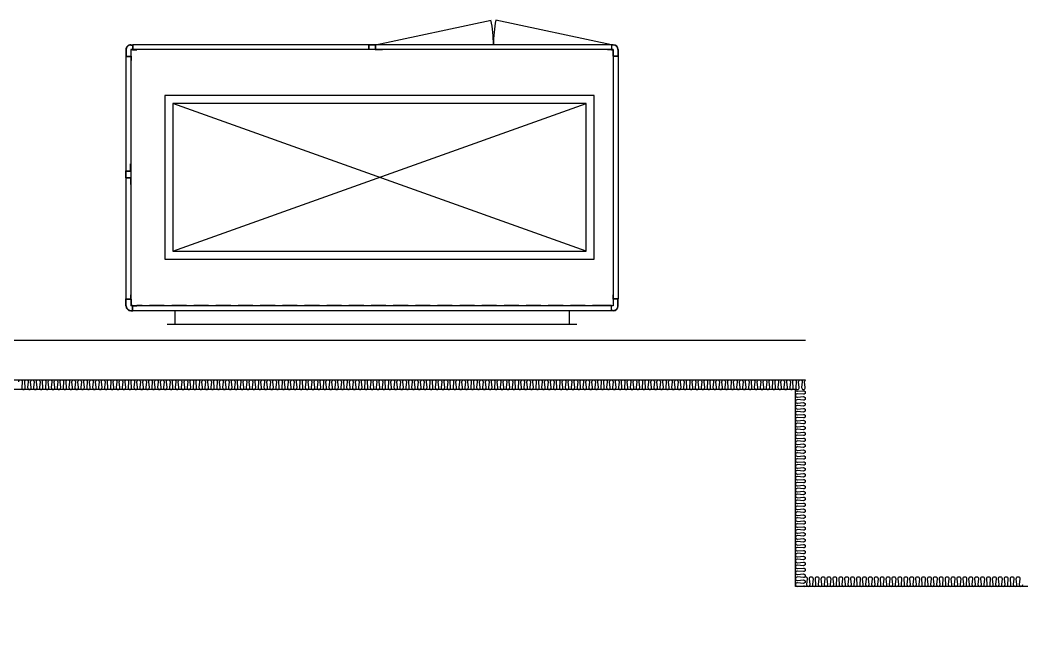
# Model space of a CAD drawing. Header units: millimetres. Extents: x -95754 to 177808, y 34455 to 150605.
# Drawn here: x 119366 to 124454, y 143240 to 146330 of the extents above; entities that cross this region are included whole.
import ezdxf

# ---------------------------------------------------------------- set-up
doc = ezdxf.new("R2010")
doc.units = ezdxf.units.MM
doc.header["$LTSCALE"] = 300
doc.linetypes.add('HIDDEN', pattern=[0.375, 0.25, -0.125])
for name, color, linetype in [('A-ETC-기계', 253, 'Continuous'), ('A-WALL-D', 7, 'Continuous'), ('ISL', 251, 'Continuous')]:
    doc.layers.add(name, color=color, linetype=linetype)

# ---------------------------------------------------------------- blocks, each defined once
blk = doc.blocks.new('A$C7EEB4B3A')
at = {"color": 0, "linetype": 'HIDDEN'}
for p, q in [((36.2, 25), (0, 25)), ((0, 25), (0, 23.8)), ((36.2, 1.2), (36.2, 25)), ((36.2, 1.2), (68.8, 1.2)), ((68.8, 1.2), (68.8, 25)), ((68.8, 25), (105, 25)), ((105, 25), (105, 23.8))]:
    blk.add_line(p, q, dxfattribs=at)
at = {"color": 0}
for p, q in [((35, 23.8), (0, 23.8)), ((35, 0), (35, 23.8)), ((35, 0), (70, 0)), ((70, 0), (70, 23.8)), ((70, 23.8), (105, 23.8))]:
    blk.add_line(p, q, dxfattribs=at)
blk = doc.blocks.new('G$C2C1B598D')
at = {"color": 0}
for p, q in [((-1040, 70), (1040, 70)), ((-1000, 0), (-1000, 70)), ((1000, 70), (1000, 0)), ((-1225, 0), (-1215, 0)), ((-1215, 0), (-1215, -25)), ((-1215, 0), (1215, 0)), ((-1040, 0), (1040, 0)), ((1225, 0), (1215, 0)), ((1215, 0), (1215, -25)), ((-1250, -25), (-1250, -60)), ((-1215, -25), (-1195, -25)), ((1215, -25), (1195, -25)), ((1250, -25), (1250, -60)), ((-1250, -60), (-1225, -60)), ((-1250, -1290.1), (-1250, -60)), ((-1225, -60), (-1225, -80)), ((1250, -60), (1225, -60)), ((1225, -60), (1225, -80)), ((1250, -1290.1), (1250, -60)), ((-1127.5, -262.1), (-1127.5, -1092.1)), ((1052.5, -262.1), (-1127.5, -262.1)), ((-1087.5, -302.1), (-1087.5, -1052.1)), ((-1087.5, -302.1), (1012.5, -1052.1)), ((1012.5, -302.1), (-1087.5, -1052.1)), ((1012.5, -302.1), (-1087.5, -302.1)), ((1012.5, -1052.1), (1012.5, -302.1)), ((1052.5, -1092.1), (1052.5, -262.1)), ((-1087.5, -1052.1), (1012.5, -1052.1)), ((-1127.5, -1092.1), (1052.5, -1092.1)), ((-1225, -1290.1), (-1225, -1270.1)), ((1225, -1290.1), (1225, -1270.1)), ((-1250, -1325.1), (-1250, -1290.1)), ((-1250, -1290.1), (-1225, -1290.1)), ((1250, -1290.1), (1225, -1290.1)), ((1250, -1325.1), (1250, -1290.1)), ((-1225, -1350.1), (-1215, -1350.1)), ((-1215, -1350.1), (-1215, -1325.1)), ((-1215, -1325.1), (-1195, -1325.1)), ((-1215, -1350.1), (1215, -1350.1)), ((1215, -1325.1), (1195, -1325.1)), ((1215, -1350.1), (1215, -1325.1)), ((1225, -1350.1), (1215, -1350.1))]:
    blk.add_line(p, q, dxfattribs=at)
at = {"color": 0, "linetype": 'HIDDEN'}
for p, q in [((-1248.4, -25), (-1248.4, -58.4)), ((-1225, -1.6), (-1216.6, -1.6)), ((-1216.6, -1.6), (-1216.6, -26.6)), ((-1216.6, -26.6), (-1195, -26.6)), ((-1195, -26.6), (-1195, -25)), ((-1195, -26.6), (1195, -26.6)), ((1195, -26.6), (1195, -25)), ((1216.6, -26.6), (1195, -26.6)), ((1225, -1.6), (1216.6, -1.6)), ((1216.6, -1.6), (1216.6, -26.6)), ((1248.4, -25), (1248.4, -58.4)), ((-1248.4, -58.4), (-1223.4, -58.4)), ((-1223.4, -80), (-1225, -80)), ((-1223.4, -58.4), (-1223.4, -80)), ((1248.4, -58.4), (1223.4, -58.4)), ((1223.4, -58.4), (1223.4, -80)), ((1223.4, -80), (1225, -80)), ((-1223.4, -1270.1), (-1225, -1270.1)), ((-1223.4, -1291.7), (-1223.4, -1270.1)), ((1223.4, -1291.7), (1223.4, -1270.1)), ((1223.4, -1270.1), (1225, -1270.1)), ((-1248.4, -1325.1), (-1248.4, -1291.7)), ((-1248.4, -1291.7), (-1223.4, -1291.7)), ((1248.4, -1291.7), (1223.4, -1291.7)), ((1248.4, -1325.1), (1248.4, -1291.7)), ((-1225, -1348.5), (-1216.6, -1348.5)), ((-1216.6, -1348.5), (-1216.6, -1323.5)), ((-1216.6, -1323.5), (-1195, -1323.5)), ((-1195, -1323.5), (-1195, -1325.1)), ((1216.6, -1323.5), (1195, -1323.5)), ((1195, -1323.5), (1195, -1325.1)), ((1216.6, -1348.5), (1216.6, -1323.5)), ((1225, -1348.5), (1216.6, -1348.5))]:
    blk.add_line(p, q, dxfattribs=at)
at = {"color": 0, "linetype": 'Continuous'}
for p, q in [((-1225, -1325.1), (-1225, -25)), ((-1225, -25), (1225, -25)), ((1225, -1325.1), (1225, -25)), ((-1225, -1325.1), (1225, -1325.1)), ((-1215, -1350.1), (-628.6, -1475.3)), ((-17.5, -1350), (-603.9, -1475.2))]:
    blk.add_line(p, q, dxfattribs=at)
at = {"color": 0, "linetype": 'ByBlock'}
for p, q in [((-1223.4, -58.4), (-1223.4, -26.6)), ((-1216.6, -26.6), (-1223.4, -26.6)), ((1216.6, -26.6), (1223.4, -26.6)), ((1223.4, -58.4), (1223.4, -26.6)), ((-1223.4, -1291.7), (-1223.4, -1323.5)), ((1223.4, -1291.7), (1223.4, -1323.5)), ((-1216.6, -1323.5), (-1223.4, -1323.5)), ((1216.6, -1323.5), (1223.4, -1323.5))]:
    blk.add_line(p, q, dxfattribs=at)
at = {"color": 0}
for centre, start, end in [((-1225, -25), 90, 180), ((1225, -25), 0, 90), ((-1225, -1325.1), 180, 270), ((1225, -1325.1), 270, 0)]:
    blk.add_arc(centre, 25, start, end, dxfattribs=at)
at = {"color": 0, "linetype": 'HIDDEN'}
for centre, start, end in [((-1225, -25), 90, 180.0029), ((1225, -25), 359.9971, 90), ((-1225, -1325.1), 179.9971, 270), ((1225, -1325.1), 270, 0.0029)]:
    blk.add_arc(centre, 23.4, start, end, dxfattribs=at)
at = {"color": 0, "linetype": 'Continuous'}
for centre, start, end in [((-1258.2, -1350.1), 348.7527, 0.0046), ((25.7, -1350), 179.9954, 191.2473)]:
    blk.add_arc(centre, 641.9, start, end, dxfattribs=at)
at = {"color": 0, "xscale": -1, "rotation": 89.99999999999997}
blk.add_blockref('A$C7EEB4B3A', (1250, -639.9), dxfattribs=at)
at = {"color": 0, "xscale": -1}
blk.add_blockref('A$C7EEB4B3A', (52.5, -1350.1), dxfattribs=at)
blk = doc.blocks.new('4F_기계장비')
at = {"layer": 'A-ETC-기계', "rotation": 180}
blk.add_blockref('G$C2C1B598D', (28600, -3750), dxfattribs=at)

msp = doc.modelspace()

# ---------------------------------------------------------------- linework, layer by layer
at = {"layer": 'A-WALL-D'}
for p, q in [((113753.6, 144705), (123353.6, 144705)), ((113753.6, 144505), (123353.6, 144505))]:
    msp.add_line(p, q, dxfattribs=at)
at = {"layer": 'ISL'}
for points in [[(119359.6, 144495, -1.108889), (119377.6, 144495), (119374.6, 144465, 0.44469), (119383.6, 144455, 0.44469), (119392.6, 144465), (119389.6, 144495, -1.108889), (119407.6, 144495), (119404.6, 144465, 0.44469), (119413.6, 144455, 0.44469), (119422.6, 144465), (119419.6, 144495, -1.108889), (119437.6, 144495), (119434.6, 144465, 0.44469), (119443.6, 144455, 0.44469), (119452.6, 144465), (119449.6, 144495, -1.108889), (119467.6, 144495), (119464.6, 144465, 0.44469), (119473.6, 144455, 0.44469), (119482.6, 144465), (119479.6, 144495, -1.108889), (119497.6, 144495), (119494.6, 144465, 0.44469), (119503.6, 144455, 0.44469), (119512.6, 144465), (119509.6, 144495, -1.108889), (119527.6, 144495), (119524.6, 144465, 0.44469), (119533.6, 144455, 0.44469), (119542.6, 144465), (119539.6, 144495, -1.108889), (119557.6, 144495), (119554.6, 144465, 0.44469), (119563.6, 144455, 0.44469), (119572.6, 144465), (119569.6, 144495, -1.108889), (119587.6, 144495), (119584.6, 144465, 0.44469), (119593.6, 144455, 0.44469), (119602.6, 144465), (119599.6, 144495, -1.108889), (119617.6, 144495), (119614.6, 144465, 0.44469), (119623.6, 144455, 0.44469), (119632.6, 144465), (119629.6, 144495, -1.108889), (119647.6, 144495), (119644.6, 144465, 0.44469), (119653.6, 144455, 0.44469), (119662.6, 144465), (119659.6, 144495, -1.108889), (119677.6, 144495), (119674.6, 144465, 0.44469), (119683.6, 144455, 0.44469), (119692.6, 144465), (119689.6, 144495, -1.108889), (119707.6, 144495), (119704.6, 144465, 0.44469), (119713.6, 144455, 0.44469), (119722.6, 144465), (119719.6, 144495, -1.108889), (119737.6, 144495), (119734.6, 144465, 0.44469), (119743.6, 144455, 0.44469), (119752.6, 144465), (119749.6, 144495, -1.108889), (119767.6, 144495), (119764.6, 144465, 0.44469), (119773.6, 144455, 0.44469), (119782.6, 144465), (119779.6, 144495, -1.108889), (119797.6, 144495), (119794.6, 144465, 0.44469), (119803.6, 144455, 0.44469), (119812.6, 144465), (119809.6, 144495, -1.108889), (119827.6, 144495), (119824.6, 144465, 0.44469), (119833.6, 144455, 0.44469), (119842.6, 144465), (119839.6, 144495, -1.108889), (119857.6, 144495), (119854.6, 144465, 0.44469), (119863.6, 144455, 0.44469), (119872.6, 144465), (119869.6, 144495, -1.108889), (119887.6, 144495), (119884.6, 144465, 0.44469), (119893.6, 144455, 0.44469), (119902.6, 144465), (119899.6, 144495, -1.108889), (119917.6, 144495), (119914.6, 144465, 0.44469), (119923.6, 144455, 0.44469), (119932.6, 144465), (119929.6, 144495, -1.108889), (119947.6, 144495), (119944.6, 144465, 0.44469), (119953.6, 144455, 0.44469), (119962.6, 144465), (119959.6, 144495, -1.108889), (119977.6, 144495), (119974.6, 144465, 0.44469), (119983.6, 144455, 0.44469), (119992.6, 144465), (119989.6, 144495, -1.108889), (120007.6, 144495), (120004.6, 144465, 0.44469), (120013.6, 144455, 0.44469), (120022.6, 144465), (120019.6, 144495, -1.108889), (120037.6, 144495), (120034.6, 144465, 0.44469), (120043.6, 144455, 0.44469), (120052.6, 144465), (120049.6, 144495, -1.108889), (120067.6, 144495), (120064.6, 144465, 0.44469), (120073.6, 144455, 0.44469), (120082.6, 144465), (120079.6, 144495, -1.108889), (120097.6, 144495), (120094.6, 144465, 0.44469), (120103.6, 144455, 0.44469), (120112.6, 144465), (120109.6, 144495, -1.108889), (120127.6, 144495), (120124.6, 144465, 0.44469), (120133.6, 144455, 0.44469), (120142.6, 144465), (120139.6, 144495, -1.108889), (120157.6, 144495), (120154.6, 144465, 0.44469), (120163.6, 144455, 0.44469), (120172.6, 144465), (120169.6, 144495, -1.108889), (120187.6, 144495), (120184.6, 144465, 0.44469), (120193.6, 144455, 0.44469), (120202.6, 144465), (120199.6, 144495, -1.108889), (120217.6, 144495), (120214.6, 144465, 0.44469), (120223.6, 144455, 0.44469), (120232.6, 144465), (120229.6, 144495, -1.108889), (120247.6, 144495), (120244.6, 144465, 0.44469), (120253.6, 144455, 0.44469), (120262.6, 144465), (120259.6, 144495, -1.108889), (120277.6, 144495), (120274.6, 144465, 0.44469), (120283.6, 144455, 0.44469), (120292.6, 144465), (120289.6, 144495, -1.108889), (120307.6, 144495), (120304.6, 144465, 0.44469), (120313.6, 144455, 0.44469), (120322.6, 144465), (120319.6, 144495, -1.108889), (120337.6, 144495), (120334.6, 144465, 0.44469), (120343.6, 144455, 0.44469), (120352.6, 144465), (120349.6, 144495, -1.108889), (120367.6, 144495), (120364.6, 144465, 0.44469), (120373.6, 144455, 0.44469), (120382.6, 144465), (120379.6, 144495, -1.108889), (120397.6, 144495), (120394.6, 144465, 0.44469), (120403.6, 144455, 0.44469), (120412.6, 144465), (120409.6, 144495, -1.108889), (120427.6, 144495), (120424.6, 144465, 0.44469), (120433.6, 144455, 0.44469), (120442.6, 144465), (120439.6, 144495, -1.108889), (120457.6, 144495), (120454.6, 144465, 0.44469), (120463.6, 144455, 0.44469), (120472.6, 144465), (120469.6, 144495, -1.108889), (120487.6, 144495), (120484.6, 144465, 0.44469), (120493.6, 144455, 0.44469), (120502.6, 144465), (120499.6, 144495, -1.108889), (120517.6, 144495), (120514.6, 144465, 0.44469), (120523.6, 144455, 0.44469), (120532.6, 144465), (120529.6, 144495, -1.108889), (120547.6, 144495), (120544.6, 144465, 0.44469), (120553.6, 144455, 0.44469), (120562.6, 144465), (120559.6, 144495, -1.108889), (120577.6, 144495), (120574.6, 144465, 0.44469), (120583.6, 144455, 0.44469), (120592.6, 144465), (120589.6, 144495, -1.108889), (120607.6, 144495), (120604.6, 144465, 0.44469), (120613.6, 144455, 0.44469), (120622.6, 144465), (120619.6, 144495, -1.108889), (120637.6, 144495), (120634.6, 144465, 0.44469), (120643.6, 144455, 0.44469), (120652.6, 144465), (120649.6, 144495, -1.108889), (120667.6, 144495), (120664.6, 144465, 0.44469), (120673.6, 144455, 0.44469), (120682.6, 144465), (120679.6, 144495, -1.108889), (120697.6, 144495), (120694.6, 144465, 0.44469), (120703.6, 144455, 0.44469), (120712.6, 144465), (120709.6, 144495, -1.108889), (120727.6, 144495), (120724.6, 144465, 0.44469), (120733.6, 144455, 0.44469), (120742.6, 144465), (120739.6, 144495, -1.108889), (120757.6, 144495), (120754.6, 144465, 0.44469), (120763.6, 144455, 0.44469), (120772.6, 144465), (120769.6, 144495, -1.108889), (120787.6, 144495), (120784.6, 144465, 0.44469), (120793.6, 144455, 0.44469), (120802.6, 144465), (120799.6, 144495, -1.108889), (120817.6, 144495), (120814.6, 144465, 0.44469), (120823.6, 144455, 0.44469), (120832.6, 144465), (120829.6, 144495, -1.108889), (120847.6, 144495), (120844.6, 144465, 0.44469), (120853.6, 144455, 0.44469), (120862.6, 144465), (120859.6, 144495, -1.108889), (120877.6, 144495), (120874.6, 144465, 0.44469), (120883.6, 144455, 0.44469), (120892.6, 144465), (120889.6, 144495, -1.108889), (120907.6, 144495), (120904.6, 144465, 0.44469), (120913.6, 144455, 0.44469), (120922.6, 144465), (120919.6, 144495, -1.108889), (120937.6, 144495), (120934.6, 144465, 0.44469), (120943.6, 144455, 0.44469), (120952.6, 144465), (120949.6, 144495, -1.108889), (120967.6, 144495), (120964.6, 144465, 0.44469), (120973.6, 144455, 0.44469), (120982.6, 144465), (120979.6, 144495, -1.108889), (120997.6, 144495), (120994.6, 144465, 0.44469), (121003.6, 144455, 0.44469), (121012.6, 144465), (121009.6, 144495, -1.108889), (121027.6, 144495), (121024.6, 144465, 0.44469), (121033.6, 144455, 0.44469), (121042.6, 144465), (121039.6, 144495, -1.108889), (121057.6, 144495), (121054.6, 144465, 0.44469), (121063.6, 144455, 0.44469), (121072.6, 144465), (121069.6, 144495, -1.108889), (121087.6, 144495), (121084.6, 144465, 0.44469), (121093.6, 144455, 0.44469), (121102.6, 144465), (121099.6, 144495, -1.108889), (121117.6, 144495), (121114.6, 144465, 0.44469), (121123.6, 144455, 0.44469), (121132.6, 144465), (121129.6, 144495, -1.108889), (121147.6, 144495), (121144.6, 144465, 0.44469), (121153.6, 144455, 0.44469), (121162.6, 144465), (121159.6, 144495, -1.108889), (121177.6, 144495), (121174.6, 144465, 0.44469), (121183.6, 144455, 0.44469), (121192.6, 144465), (121189.6, 144495, -1.108889), (121207.6, 144495), (121204.6, 144465, 0.44469), (121213.6, 144455, 0.44469), (121222.6, 144465), (121219.6, 144495, -1.108889), (121237.6, 144495), (121234.6, 144465, 0.44469), (121243.6, 144455, 0.44469), (121252.6, 144465), (121249.6, 144495, -1.108889), (121267.6, 144495), (121264.6, 144465, 0.44469), (121273.6, 144455, 0.44469), (121282.6, 144465), (121279.6, 144495, -1.108889), (121297.6, 144495), (121294.6, 144465, 0.44469), (121303.6, 144455, 0.44469), (121312.6, 144465), (121309.6, 144495, -1.108889), (121327.6, 144495), (121324.6, 144465, 0.44469), (121333.6, 144455, 0.44469), (121342.6, 144465), (121339.6, 144495, -1.108889), (121357.6, 144495), (121354.6, 144465, 0.44469), (121363.6, 144455, 0.44469), (121372.6, 144465), (121369.6, 144495, -1.108889), (121387.6, 144495), (121384.6, 144465, 0.44469), (121393.6, 144455, 0.44469), (121402.6, 144465), (121399.6, 144495, -1.108889), (121417.6, 144495), (121414.6, 144465, 0.44469), (121423.6, 144455, 0.44469), (121432.6, 144465), (121429.6, 144495, -1.108889), (121447.6, 144495), (121444.6, 144465, 0.44469), (121453.6, 144455, 0.44469), (121462.6, 144465), (121459.6, 144495, -1.108889), (121477.6, 144495), (121474.6, 144465, 0.44469), (121483.6, 144455, 0.44469), (121492.6, 144465), (121489.6, 144495, -1.108889), (121507.6, 144495), (121504.6, 144465, 0.44469), (121513.6, 144455, 0.44469), (121522.6, 144465), (121519.6, 144495, -1.108889), (121537.6, 144495), (121534.6, 144465, 0.44469), (121543.6, 144455, 0.44469), (121552.6, 144465), (121549.6, 144495, -1.108889), (121567.6, 144495), (121564.6, 144465, 0.44469), (121573.6, 144455, 0.44469), (121582.6, 144465), (121579.6, 144495, -1.108889), (121597.6, 144495), (121594.6, 144465, 0.44469), (121603.6, 144455, 0.44469), (121612.6, 144465), (121609.6, 144495, -1.108889), (121627.6, 144495), (121624.6, 144465, 0.44469), (121633.6, 144455, 0.44469), (121642.6, 144465), (121639.6, 144495, -1.108889), (121657.6, 144495), (121654.6, 144465, 0.44469), (121663.6, 144455, 0.44469), (121672.6, 144465), (121669.6, 144495, -1.108889), (121687.6, 144495), (121684.6, 144465, 0.44469), (121693.6, 144455, 0.44469), (121702.6, 144465), (121699.6, 144495, -1.108889), (121717.6, 144495), (121714.6, 144465, 0.44469), (121723.6, 144455, 0.44469), (121732.6, 144465), (121729.6, 144495, -1.108889), (121747.6, 144495), (121744.6, 144465, 0.44469), (121753.6, 144455, 0.44469), (121762.6, 144465), (121759.6, 144495, -1.108889), (121777.6, 144495), (121774.6, 144465, 0.44469), (121783.6, 144455, 0.44469), (121792.6, 144465), (121789.6, 144495, -1.108889), (121807.6, 144495), (121804.6, 144465, 0.44469), (121813.6, 144455, 0.44469), (121822.6, 144465), (121819.6, 144495, -1.108889), (121837.6, 144495), (121834.6, 144465, 0.44469), (121843.6, 144455, 0.44469), (121852.6, 144465), (121849.6, 144495, -1.108889), (121867.6, 144495), (121864.6, 144465, 0.44469), (121873.6, 144455, 0.44469), (121882.6, 144465), (121879.6, 144495, -1.108889), (121897.6, 144495), (121894.6, 144465, 0.44469), (121903.6, 144455, 0.44469), (121912.6, 144465), (121909.6, 144495, -1.108889), (121927.6, 144495), (121924.6, 144465, 0.44469), (121933.6, 144455, 0.44469), (121942.6, 144465), (121939.6, 144495, -1.108889), (121957.6, 144495), (121954.6, 144465, 0.44469), (121963.6, 144455, 0.44469), (121972.6, 144465), (121969.6, 144495, -1.108889), (121987.6, 144495), (121984.6, 144465, 0.44469), (121993.6, 144455, 0.44469), (122002.6, 144465), (121999.6, 144495, -1.108889), (122017.6, 144495), (122014.6, 144465, 0.44469), (122023.6, 144455, 0.44469), (122032.6, 144465), (122029.6, 144495, -1.108889), (122047.6, 144495), (122044.6, 144465, 0.44469), (122053.6, 144455, 0.44469), (122062.6, 144465), (122059.6, 144495, -1.108889), (122077.6, 144495), (122074.6, 144465, 0.44469), (122083.6, 144455, 0.44469), (122092.6, 144465), (122089.6, 144495, -1.108889), (122107.6, 144495), (122104.6, 144465, 0.44469), (122113.6, 144455, 0.44469), (122122.6, 144465), (122119.6, 144495, -1.108889), (122137.6, 144495), (122134.6, 144465, 0.44469), (122143.6, 144455, 0.44469), (122152.6, 144465), (122149.6, 144495, -1.108889), (122167.6, 144495), (122164.6, 144465, 0.44469), (122173.6, 144455, 0.44469), (122182.6, 144465), (122179.6, 144495, -1.108889), (122197.6, 144495), (122194.6, 144465, 0.44469), (122203.6, 144455, 0.44469), (122212.6, 144465), (122209.6, 144495, -1.108889), (122227.6, 144495), (122224.6, 144465, 0.44469), (122233.6, 144455, 0.44469), (122242.6, 144465), (122239.6, 144495, -1.108889), (122257.6, 144495), (122254.6, 144465, 0.44469), (122263.6, 144455, 0.44469), (122272.6, 144465), (122269.6, 144495, -1.108889), (122287.6, 144495), (122284.6, 144465, 0.44469), (122293.6, 144455, 0.44469), (122302.6, 144465), (122299.6, 144495, -1.108889), (122317.6, 144495), (122314.6, 144465, 0.44469), (122323.6, 144455, 0.44469), (122332.6, 144465), (122329.6, 144495, -1.108889), (122347.6, 144495), (122344.6, 144465, 0.44469), (122353.6, 144455, 0.44469), (122362.6, 144465), (122359.6, 144495, -1.108889), (122377.6, 144495), (122374.6, 144465, 0.44469), (122383.6, 144455, 0.44469), (122392.6, 144465), (122389.6, 144495, -1.108889), (122407.6, 144495), (122404.6, 144465, 0.44469), (122413.6, 144455, 0.44469), (122422.6, 144465), (122419.6, 144495, -1.108889), (122437.6, 144495), (122434.6, 144465, 0.44469), (122443.6, 144455, 0.44469), (122452.6, 144465), (122449.6, 144495, -1.108889), (122467.6, 144495), (122464.6, 144465, 0.44469), (122473.6, 144455, 0.44469), (122482.6, 144465), (122479.6, 144495, -1.108889), (122497.6, 144495), (122494.6, 144465, 0.44469), (122503.6, 144455, 0.44469), (122512.6, 144465), (122509.6, 144495, -1.108889), (122527.6, 144495), (122524.6, 144465, 0.44469), (122533.6, 144455, 0.44469), (122542.6, 144465), (122539.6, 144495, -1.108889), (122557.6, 144495), (122554.6, 144465, 0.44469), (122563.6, 144455, 0.44469), (122572.6, 144465), (122569.6, 144495, -1.108889), (122587.6, 144495), (122584.6, 144465, 0.44469), (122593.6, 144455, 0.44469), (122602.6, 144465), (122599.6, 144495, -1.108889), (122617.6, 144495), (122614.6, 144465, 0.44469), (122623.6, 144455, 0.44469), (122632.6, 144465), (122629.6, 144495, -1.108889), (122647.6, 144495), (122644.6, 144465, 0.44469), (122653.6, 144455, 0.44469), (122662.6, 144465), (122659.6, 144495, -1.108889), (122677.6, 144495), (122674.6, 144465, 0.44469), (122683.6, 144455, 0.44469), (122692.6, 144465), (122689.6, 144495, -1.108889), (122707.6, 144495), (122704.6, 144465, 0.44469), (122713.6, 144455, 0.44469), (122722.6, 144465), (122719.6, 144495, -1.108889), (122737.6, 144495), (122734.6, 144465, 0.44469), (122743.6, 144455, 0.44469), (122752.6, 144465), (122749.6, 144495, -1.108889), (122767.6, 144495), (122764.6, 144465, 0.44469), (122773.6, 144455, 0.44469), (122782.6, 144465), (122779.6, 144495, -1.108889), (122797.6, 144495), (122794.6, 144465, 0.44469), (122803.6, 144455, 0.44469), (122812.6, 144465), (122809.6, 144495, -1.108889), (122827.6, 144495), (122824.6, 144465, 0.44469), (122833.6, 144455, 0.44469), (122842.6, 144465), (122839.6, 144495, -1.108889), (122857.6, 144495), (122854.6, 144465, 0.44469), (122863.6, 144455, 0.44469), (122872.6, 144465), (122869.6, 144495, -1.108889), (122887.6, 144495), (122884.6, 144465, 0.44469), (122893.6, 144455, 0.44469), (122902.6, 144465), (122899.6, 144495, -1.108889), (122917.6, 144495), (122914.6, 144465, 0.44469), (122923.6, 144455, 0.44469), (122932.6, 144465), (122929.6, 144495, -1.108889), (122947.6, 144495), (122944.6, 144465, 0.44469), (122953.6, 144455, 0.44469), (122962.6, 144465), (122959.6, 144495, -1.108889), (122977.6, 144495), (122974.6, 144465, 0.44469), (122983.6, 144455, 0.44469), (122992.6, 144465), (122989.6, 144495, -1.108889), (123007.6, 144495), (123004.6, 144465, 0.44469), (123013.6, 144455, 0.44469), (123022.6, 144465), (123019.6, 144495, -1.108889), (123037.6, 144495), (123034.6, 144465, 0.44469), (123043.6, 144455, 0.44469), (123052.6, 144465), (123049.6, 144495, -1.108889), (123067.6, 144495), (123064.6, 144465, 0.44469), (123073.6, 144455, 0.44469), (123082.6, 144465), (123079.6, 144495, -1.108889), (123097.6, 144495), (123094.6, 144465, 0.44469), (123103.6, 144455, 0.44469), (123112.6, 144465), (123109.6, 144495, -1.108889), (123127.6, 144495), (123124.6, 144465, 0.44469), (123133.6, 144455, 0.44469), (123142.6, 144465), (123139.6, 144495, -1.108889), (123157.6, 144495), (123154.6, 144465, 0.44469), (123163.6, 144455, 0.44469), (123172.6, 144465), (123169.6, 144495, -1.108889), (123187.6, 144495), (123184.6, 144465, 0.44469), (123193.6, 144455, 0.44469), (123202.6, 144465), (123199.6, 144495, -1.108889), (123217.6, 144495), (123214.6, 144465, 0.44469), (123223.6, 144455, 0.44469), (123232.6, 144465), (123229.6, 144495, -1.108889), (123247.6, 144495), (123244.6, 144465, 0.44469), (123253.6, 144455, 0.44469), (123262.6, 144465), (123259.6, 144495, -1.108889), (123277.6, 144495), (123274.6, 144465, 0.44469), (123283.6, 144455, 0.44469), (123292.6, 144465), (123289.6, 144495, -1.108889), (123307.6, 144495), (123304.6, 144465, 0.44469), (123313.6, 144455, 0.44469), (123322.6, 144465), (123319.6, 144495, -1.108889), (123337.6, 144495), (123334.6, 144465, 0.44469), (123343.6, 144455, 0.44469), (123352.6, 144465), (123349.6, 144495, -0.278714), (123353.6, 144503.5, -0.278714)], [(123303.6, 144455, 0.44469), (123313.6, 144446), (123343.6, 144449, -1.108889), (123343.6, 144431), (123313.6, 144434, 0.44469), (123303.6, 144425, 0.44469), (123313.6, 144416), (123343.6, 144419, -1.108889), (123343.6, 144401), (123313.6, 144404, 0.44469), (123303.6, 144395, 0.44469), (123313.6, 144386), (123343.6, 144389, -1.108889), (123343.6, 144371), (123313.6, 144374, 0.44469), (123303.6, 144365, 0.44469), (123313.6, 144356), (123343.6, 144359, -1.108889), (123343.6, 144341), (123313.6, 144344, 0.44469), (123303.6, 144335, 0.44469), (123313.6, 144326), (123343.6, 144329, -1.108889), (123343.6, 144311), (123313.6, 144314, 0.44469), (123303.6, 144305, 0.44469), (123313.6, 144296), (123343.6, 144299, -1.108889), (123343.6, 144281), (123313.6, 144284, 0.44469), (123303.6, 144275, 0.44469), (123313.6, 144266), (123343.6, 144269, -1.108889), (123343.6, 144251), (123313.6, 144254, 0.44469), (123303.6, 144245, 0.44469), (123313.6, 144236), (123343.6, 144239, -1.108889), (123343.6, 144221), (123313.6, 144224, 0.44469), (123303.6, 144215, 0.44469), (123313.6, 144206), (123343.6, 144209, -1.108889), (123343.6, 144191), (123313.6, 144194, 0.44469), (123303.6, 144185, 0.44469), (123313.6, 144176), (123343.6, 144179, -1.108889), (123343.6, 144161), (123313.6, 144164, 0.44469), (123303.6, 144155, 0.44469), (123313.6, 144146), (123343.6, 144149, -1.108889), (123343.6, 144131), (123313.6, 144134, 0.44469), (123303.6, 144125, 0.44469), (123313.6, 144116), (123343.6, 144119, -1.108889), (123343.6, 144101), (123313.6, 144104, 0.44469), (123303.6, 144095, 0.44469), (123313.6, 144086), (123343.6, 144089, -1.108889), (123343.6, 144071), (123313.6, 144074, 0.44469), (123303.6, 144065, 0.44469), (123313.6, 144056), (123343.6, 144059, -1.108889), (123343.6, 144041), (123313.6, 144044, 0.44469), (123303.6, 144035, 0.44469), (123313.6, 144026), (123343.6, 144029, -1.108889), (123343.6, 144011), (123313.6, 144014, 0.44469), (123303.6, 144005, 0.44469), (123313.6, 143996), (123343.6, 143999, -1.108889), (123343.6, 143981), (123313.6, 143984, 0.44469), (123303.6, 143975, 0.44469), (123313.6, 143966), (123343.6, 143969, -1.108889), (123343.6, 143951), (123313.6, 143954, 0.44469), (123303.6, 143945, 0.44469), (123313.6, 143936), (123343.6, 143939, -1.108889), (123343.6, 143921), (123313.6, 143924, 0.44469), (123303.6, 143915, 0.44469), (123313.6, 143906), (123343.6, 143909, -1.108889), (123343.6, 143891), (123313.6, 143894, 0.44469), (123303.6, 143885, 0.44469), (123313.6, 143876), (123343.6, 143879, -1.108889), (123343.6, 143861), (123313.6, 143864, 0.44469), (123303.6, 143855, 0.44469), (123313.6, 143846), (123343.6, 143849, -1.108889), (123343.6, 143831), (123313.6, 143834, 0.44469), (123303.6, 143825, 0.44469), (123313.6, 143816), (123343.6, 143819, -1.108889), (123343.6, 143801), (123313.6, 143804, 0.44469), (123303.6, 143795, 0.44469), (123313.6, 143786), (123343.6, 143789, -1.108889), (123343.6, 143771), (123313.6, 143774, 0.44469), (123303.6, 143765, 0.44469), (123313.6, 143756), (123343.6, 143759, -1.108889), (123343.6, 143741), (123313.6, 143744, 0.44469), (123303.6, 143735, 0.44469), (123313.6, 143726), (123343.6, 143729, -1.108889), (123343.6, 143711), (123313.6, 143714, 0.44469), (123303.6, 143705, 0.44469), (123313.6, 143696), (123343.6, 143699, -1.108889), (123343.6, 143681), (123313.6, 143684, 0.44469), (123303.6, 143675, 0.44469), (123313.6, 143666), (123343.6, 143669, -1.108889), (123343.6, 143651), (123313.6, 143654, 0.44469), (123303.6, 143645, 0.44469), (123313.6, 143636), (123343.6, 143639, -1.108889), (123343.6, 143621), (123313.6, 143624, 0.44469), (123303.6, 143615, 0.44469), (123313.6, 143606), (123343.6, 143609, -1.108889), (123343.6, 143591), (123313.6, 143594, 0.44469), (123303.6, 143585, 0.44469), (123313.6, 143576), (123343.6, 143579, -1.108889), (123343.6, 143561), (123313.6, 143564, 0.44469), (123303.6, 143555, 0.44469), (123313.6, 143546), (123343.6, 143549, -1.108889), (123343.6, 143531), (123313.6, 143534, 0.44469), (123303.6, 143525, 0.44469), (123313.6, 143516), (123343.6, 143519, -1.108889), (123343.6, 143501), (123313.6, 143504, 0.44469), (123303.6, 143495, 0.44469), (123313.6, 143486), (123343.6, 143489, -1.108889), (123343.6, 143471), (123313.6, 143474, 0.44469), (123303.6, 143465, 0.44469), (123313.6, 143456), (123343.6, 143459, -0.278196), (123352, 143455, -0.278196)]]:
    msp.add_lwpolyline(points, format="xyb", dxfattribs=at)
msp.add_lwpolyline([(134603.6, 143240), (134603.6, 143455), (134103.6, 143455), (134103.6, 144455), (124603.6, 144455), (124603.6, 143455), (123303.6, 143455), (123303.6, 144455), (113803.6, 144455), (113803.6, 143455), (112503.6, 143455), (112503.6, 144455), (103003.6, 144455), (103003.6, 143455), (102003.6, 143455), (102003.6, 143270)], dxfattribs=at)
at = {"layer": 'ISL', "elevation": 0}
msp.add_lwpolyline([(123353.6, 143505, -0.44469), (123362.6, 143495), (123359.6, 143465, 1.108889), (123377.6, 143465), (123374.6, 143495, -0.44469), (123383.6, 143505, -0.44469), (123392.6, 143495), (123389.6, 143465, 1.108889), (123407.6, 143465), (123404.6, 143495, -0.44469), (123413.6, 143505, -0.44469), (123422.6, 143495), (123419.6, 143465, 1.108889), (123437.6, 143465), (123434.6, 143495, -0.44469), (123443.6, 143505, -0.44469), (123452.6, 143495), (123449.6, 143465, 1.108889), (123467.6, 143465), (123464.6, 143495, -0.44469), (123473.6, 143505, -0.44469), (123482.6, 143495), (123479.6, 143465, 1.108889), (123497.6, 143465), (123494.6, 143495, -0.44469), (123503.6, 143505, -0.44469), (123512.6, 143495), (123509.6, 143465, 1.108889), (123527.6, 143465), (123524.6, 143495, -0.44469), (123533.6, 143505, -0.44469), (123542.6, 143495), (123539.6, 143465, 1.108889), (123557.6, 143465), (123554.6, 143495, -0.44469), (123563.6, 143505, -0.44469), (123572.6, 143495), (123569.6, 143465, 1.108889), (123587.6, 143465), (123584.6, 143495, -0.44469), (123593.6, 143505, -0.44469), (123602.6, 143495), (123599.6, 143465, 1.108889), (123617.6, 143465), (123614.6, 143495, -0.44469), (123623.6, 143505, -0.44469), (123632.6, 143495), (123629.6, 143465, 1.108889), (123647.6, 143465), (123644.6, 143495, -0.44469), (123653.6, 143505, -0.44469), (123662.6, 143495), (123659.6, 143465, 1.108889), (123677.6, 143465), (123674.6, 143495, -0.44469), (123683.6, 143505, -0.44469), (123692.6, 143495), (123689.6, 143465, 1.108889), (123707.6, 143465), (123704.6, 143495, -0.44469), (123713.6, 143505, -0.44469), (123722.6, 143495), (123719.6, 143465, 1.108889), (123737.6, 143465), (123734.6, 143495, -0.44469), (123743.6, 143505, -0.44469), (123752.6, 143495), (123749.6, 143465, 1.108889), (123767.6, 143465), (123764.6, 143495, -0.44469), (123773.6, 143505, -0.44469), (123782.6, 143495), (123779.6, 143465, 1.108889), (123797.6, 143465), (123794.6, 143495, -0.44469), (123803.6, 143505, -0.44469), (123812.6, 143495), (123809.6, 143465, 1.108889), (123827.6, 143465), (123824.6, 143495, -0.44469), (123833.6, 143505, -0.44469), (123842.6, 143495), (123839.6, 143465, 1.108889), (123857.6, 143465), (123854.6, 143495, -0.44469), (123863.6, 143505, -0.44469), (123872.6, 143495), (123869.6, 143465, 1.108889), (123887.6, 143465), (123884.6, 143495, -0.44469), (123893.6, 143505, -0.44469), (123902.6, 143495), (123899.6, 143465, 1.108889), (123917.6, 143465), (123914.6, 143495, -0.44469), (123923.6, 143505, -0.44469), (123932.6, 143495), (123929.6, 143465, 1.108889), (123947.6, 143465), (123944.6, 143495, -0.44469), (123953.6, 143505, -0.44469), (123962.6, 143495), (123959.6, 143465, 1.108889), (123977.6, 143465), (123974.6, 143495, -0.44469), (123983.6, 143505, -0.44469), (123992.6, 143495), (123989.6, 143465, 1.108889), (124007.6, 143465), (124004.6, 143495, -0.44469), (124013.6, 143505, -0.44469), (124022.6, 143495), (124019.6, 143465, 1.108889), (124037.6, 143465), (124034.6, 143495, -0.44469), (124043.6, 143505, -0.44469), (124052.6, 143495), (124049.6, 143465, 1.108889), (124067.6, 143465), (124064.6, 143495, -0.44469), (124073.6, 143505, -0.44469), (124082.6, 143495), (124079.6, 143465, 1.108889), (124097.6, 143465), (124094.6, 143495, -0.44469), (124103.6, 143505, -0.44469), (124112.6, 143495), (124109.6, 143465, 1.108889), (124127.6, 143465), (124124.6, 143495, -0.44469), (124133.6, 143505, -0.44469), (124142.6, 143495), (124139.6, 143465, 1.108889), (124157.6, 143465), (124154.6, 143495, -0.44469), (124163.6, 143505, -0.44469), (124172.6, 143495), (124169.6, 143465, 1.108889), (124187.6, 143465), (124184.6, 143495, -0.44469), (124193.6, 143505, -0.44469), (124202.6, 143495), (124199.6, 143465, 1.108889), (124217.6, 143465), (124214.6, 143495, -0.44469), (124223.6, 143505, -0.44469), (124232.6, 143495), (124229.6, 143465, 1.108889), (124247.6, 143465), (124244.6, 143495, -0.44469), (124253.6, 143505, -0.44469), (124262.6, 143495), (124259.6, 143465, 1.108889), (124277.6, 143465), (124274.6, 143495, -0.44469), (124283.6, 143505, -0.44469), (124292.6, 143495), (124289.6, 143465, 1.108889), (124307.6, 143465), (124304.6, 143495, -0.44469), (124313.6, 143505, -0.44469), (124322.6, 143495), (124319.6, 143465, 1.108889), (124337.6, 143465), (124334.6, 143495, -0.44469), (124343.6, 143505, -0.44469), (124352.6, 143495), (124349.6, 143465, 1.108889), (124367.6, 143465), (124364.6, 143495, -0.44469), (124373.6, 143505, -0.44469), (124382.6, 143495), (124379.6, 143465, 1.108889), (124397.6, 143465), (124394.6, 143495, -0.44469), (124403.6, 143505, -0.44469), (124412.6, 143495), (124409.6, 143465, 1.108889), (124427.6, 143465), (124424.6, 143495, -0.44469), (124433.6, 143505, -0.44469), (124442.6, 143495), (124439.6, 143465, 1.108889), (124457.6, 143465)], format="xyb", dxfattribs=at)

# ---------------------------------------------------------------- block references
at = {"layer": 'A-ETC-기계'}
msp.add_blockref('4F_기계장비', (92553.6, 148605), dxfattribs=at)

doc.saveas('drawing.dxf')
